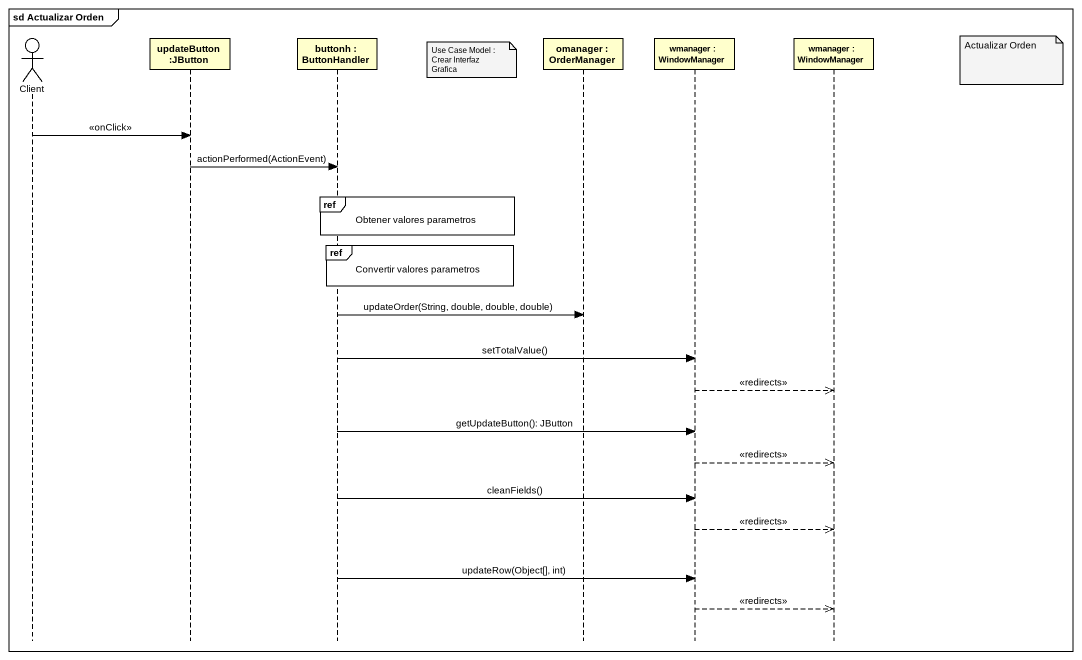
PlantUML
@startuml
mainframe sd Actualizar Orden
hide footbox
actor Client
participant "updateButton :JButton" as updateButton_JButton
participant "buttonh : ButtonHandler" as buttonh
participant "omanager : OrderManager" as omanager
participant "wmanager : WindowManager" as wmanager
participant "wmanager : WindowManager" as wmanager_2

note left of omanager : Use Case Model : Crear Interfaz Grafica
note right of wmanager_2 : Actualizar Orden
Client -> updateButton_JButton : <<onClick>>
updateButton_JButton -> buttonh : actionPerformed(ActionEvent)
ref over buttonh : Obtener valores parametros
ref over buttonh : Convertir valores parametros
buttonh -> omanager : updateOrder(String, double, double, double)
buttonh -> wmanager : setTotalValue()
wmanager -->> wmanager_2 : <<redirects>>
buttonh -> wmanager : getUpdateButton(): JButton
wmanager -->> wmanager_2 : <<redirects>>
buttonh -> wmanager : cleanFields()
wmanager -->> wmanager_2 : <<redirects>>
buttonh -> wmanager : updateRow(Object[], int)
wmanager -->> wmanager_2 : <<redirects>>
@enduml
